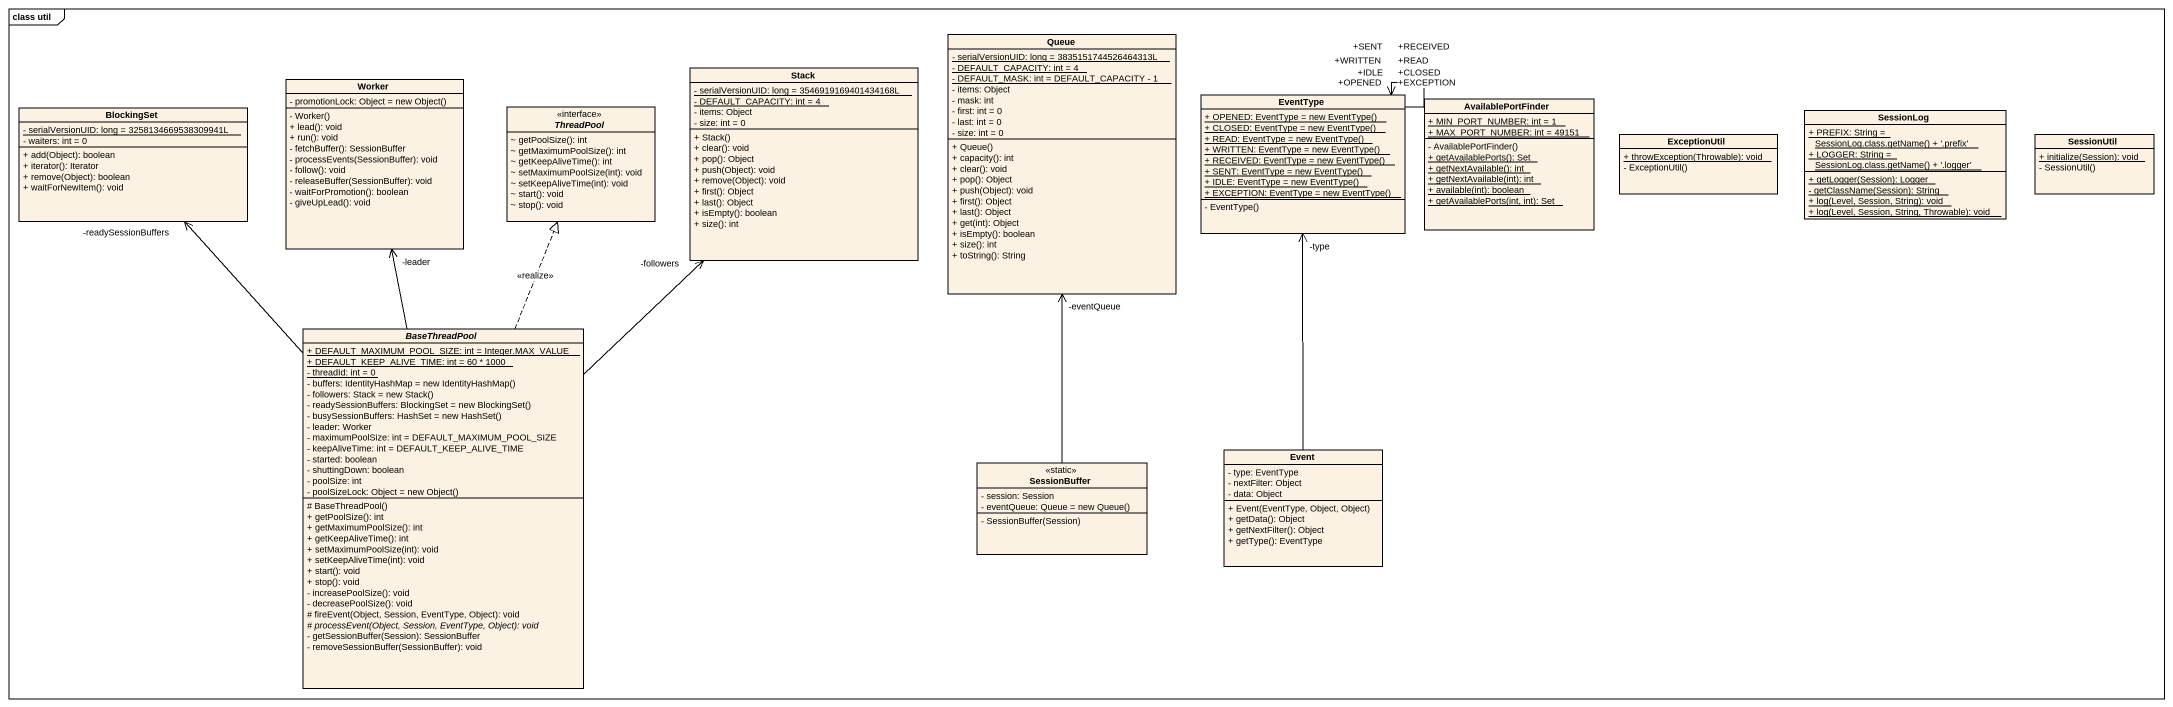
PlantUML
@startuml
mainframe class util
hide circle
hide empty members
skinparam classAttributeIconSize 0
class "Queue" as Queue_ {
  {static} - serialVersionUID: long = 3835151744526464313L
  {static} - DEFAULT_CAPACITY: int = 4
  {static} - DEFAULT_MASK: int = DEFAULT_CAPACITY - 1
  - items: Object
  - mask: int
  - first: int = 0
  - last: int = 0
  - size: int = 0
  + Queue()
  + capacity(): int
  + clear(): void
  + pop(): Object
  + push(Object): void
  + first(): Object
  + last(): Object
  + get(int): Object
  + isEmpty(): boolean
  + size(): int
  + toString(): String
}
class Worker {
  {field} - promotionLock: Object = new Object()
  - Worker()
  + lead(): void
  + run(): void
  - fetchBuffer(): SessionBuffer
  - processEvents(SessionBuffer): void
  - follow(): void
  - releaseBuffer(SessionBuffer): void
  - waitForPromotion(): boolean
  - giveUpLead(): void
}
class "Stack" as Stack_ {
  {static} - serialVersionUID: long = 3546919169401434168L
  {static} - DEFAULT_CAPACITY: int = 4
  - items: Object
  - size: int = 0
  + Stack()
  + clear(): void
  + pop(): Object
  + push(Object): void
  + remove(Object): void
  + first(): Object
  + last(): Object
  + isEmpty(): boolean
  + size(): int
}
class EventType {
  {static} {field} + OPENED: EventType = new EventType()
  {static} {field} + CLOSED: EventType = new EventType()
  {static} {field} + READ: EventType = new EventType()
  {static} {field} + WRITTEN: EventType = new EventType()
  {static} {field} + RECEIVED: EventType = new EventType()
  {static} {field} + SENT: EventType = new EventType()
  {static} {field} + IDLE: EventType = new EventType()
  {static} {field} + EXCEPTION: EventType = new EventType()
  - EventType()
}
class AvailablePortFinder {
  {static} + MIN_PORT_NUMBER: int = 1
  {static} + MAX_PORT_NUMBER: int = 49151
  - AvailablePortFinder()
  {static} + getAvailablePorts(): Set
  {static} + getNextAvailable(): int
  {static} + getNextAvailable(int): int
  {static} + available(int): boolean
  {static} + getAvailablePorts(int, int): Set
}
class BlockingSet {
  {static} - serialVersionUID: long = 3258134669538309941L
  - waiters: int = 0
  + add(Object): boolean
  + iterator(): Iterator
  + remove(Object): boolean
  + waitForNewItem(): void
}
interface ThreadPool <<interface>> {
  ~ getPoolSize(): int
  ~ getMaximumPoolSize(): int
  ~ getKeepAliveTime(): int
  ~ setMaximumPoolSize(int): void
  ~ setKeepAliveTime(int): void
  ~ start(): void
  ~ stop(): void
}
class ExceptionUtil {
  {static} + throwException(Throwable): void
  - ExceptionUtil()
}
class SessionLog {
  {static} {field} + PREFIX: String = SessionLog.class.getName() + '.prefix'
  {static} {field} + LOGGER: String = SessionLog.class.getName() + '.logger'
  {static} + getLogger(Session): Logger
  {static} - getClassName(Session): String
  {static} + log(Level, Session, String): void
  {static} + log(Level, Session, String, Throwable): void
}
class SessionUtil {
  {static} + initialize(Session): void
  - SessionUtil()
}
abstract class BaseThreadPool {
  {static} + DEFAULT_MAXIMUM_POOL_SIZE: int = Integer.MAX_VALUE
  {static} + DEFAULT_KEEP_ALIVE_TIME: int = 60 * 1000
  {static} - threadId: int = 0
  {field} - buffers: IdentityHashMap = new IdentityHashMap()
  {field} - followers: Stack = new Stack()
  {field} - readySessionBuffers: BlockingSet = new BlockingSet()
  {field} - busySessionBuffers: HashSet = new HashSet()
  - leader: Worker
  - maximumPoolSize: int = DEFAULT_MAXIMUM_POOL_SIZE
  - keepAliveTime: int = DEFAULT_KEEP_ALIVE_TIME
  - started: boolean
  - shuttingDown: boolean
  - poolSize: int
  {field} - poolSizeLock: Object = new Object()
  # BaseThreadPool()
  + getPoolSize(): int
  + getMaximumPoolSize(): int
  + getKeepAliveTime(): int
  + setMaximumPoolSize(int): void
  + setKeepAliveTime(int): void
  + start(): void
  + stop(): void
  - increasePoolSize(): void
  - decreasePoolSize(): void
  # fireEvent(Object, Session, EventType, Object): void
  {abstract} # processEvent(Object, Session, EventType, Object): void
  - getSessionBuffer(Session): SessionBuffer
  - removeSessionBuffer(SessionBuffer): void
}
class Event {
  - type: EventType
  - nextFilter: Object
  - data: Object
  + Event(EventType, Object, Object)
  + getData(): Object
  + getNextFilter(): Object
  + getType(): EventType
}
class SessionBuffer <<static>> {
  - session: Session
  {field} - eventQueue: Queue = new Queue()
  - SessionBuffer(Session)
}
EventType --> "+OPENED" EventType
EventType --> "+CLOSED" EventType
EventType --> "+READ" EventType
EventType --> "+WRITTEN" EventType
EventType --> "+RECEIVED" EventType
EventType --> "+SENT" EventType
EventType --> "+IDLE" EventType
EventType --> "+EXCEPTION" EventType
BaseThreadPool -up-> "-leader" Worker
BaseThreadPool -up-> "-followers" Stack_
BaseThreadPool -up-> "-readySessionBuffers" BlockingSet
BaseThreadPool .up.|> ThreadPool : <<realize>>
Event -up-> "-type" EventType
SessionBuffer -up-> "-eventQueue" Queue_
@enduml
